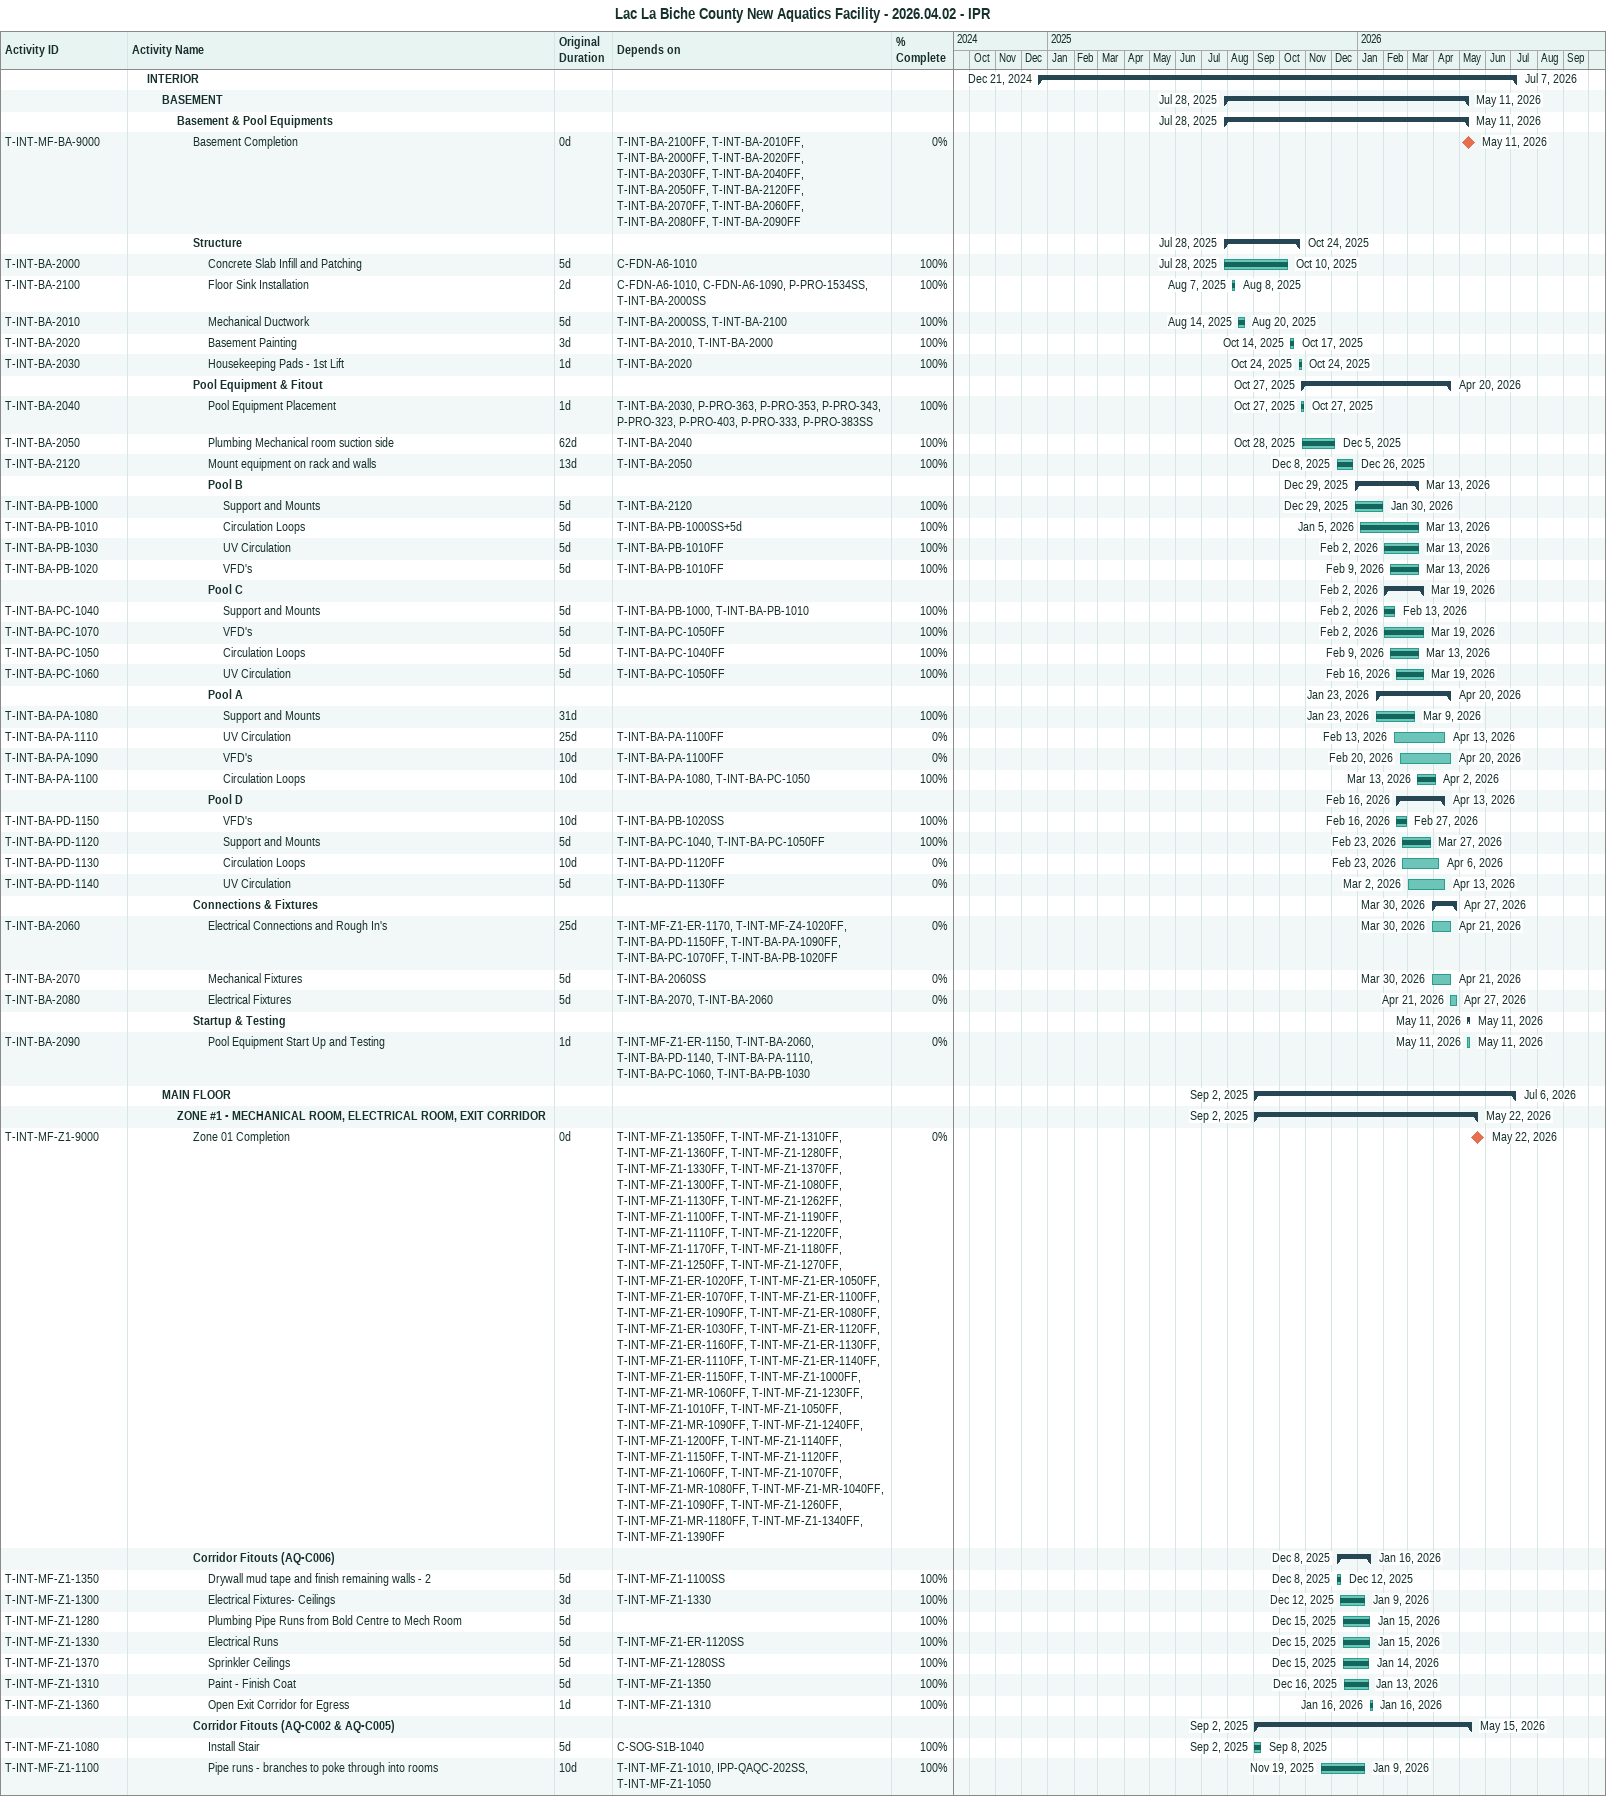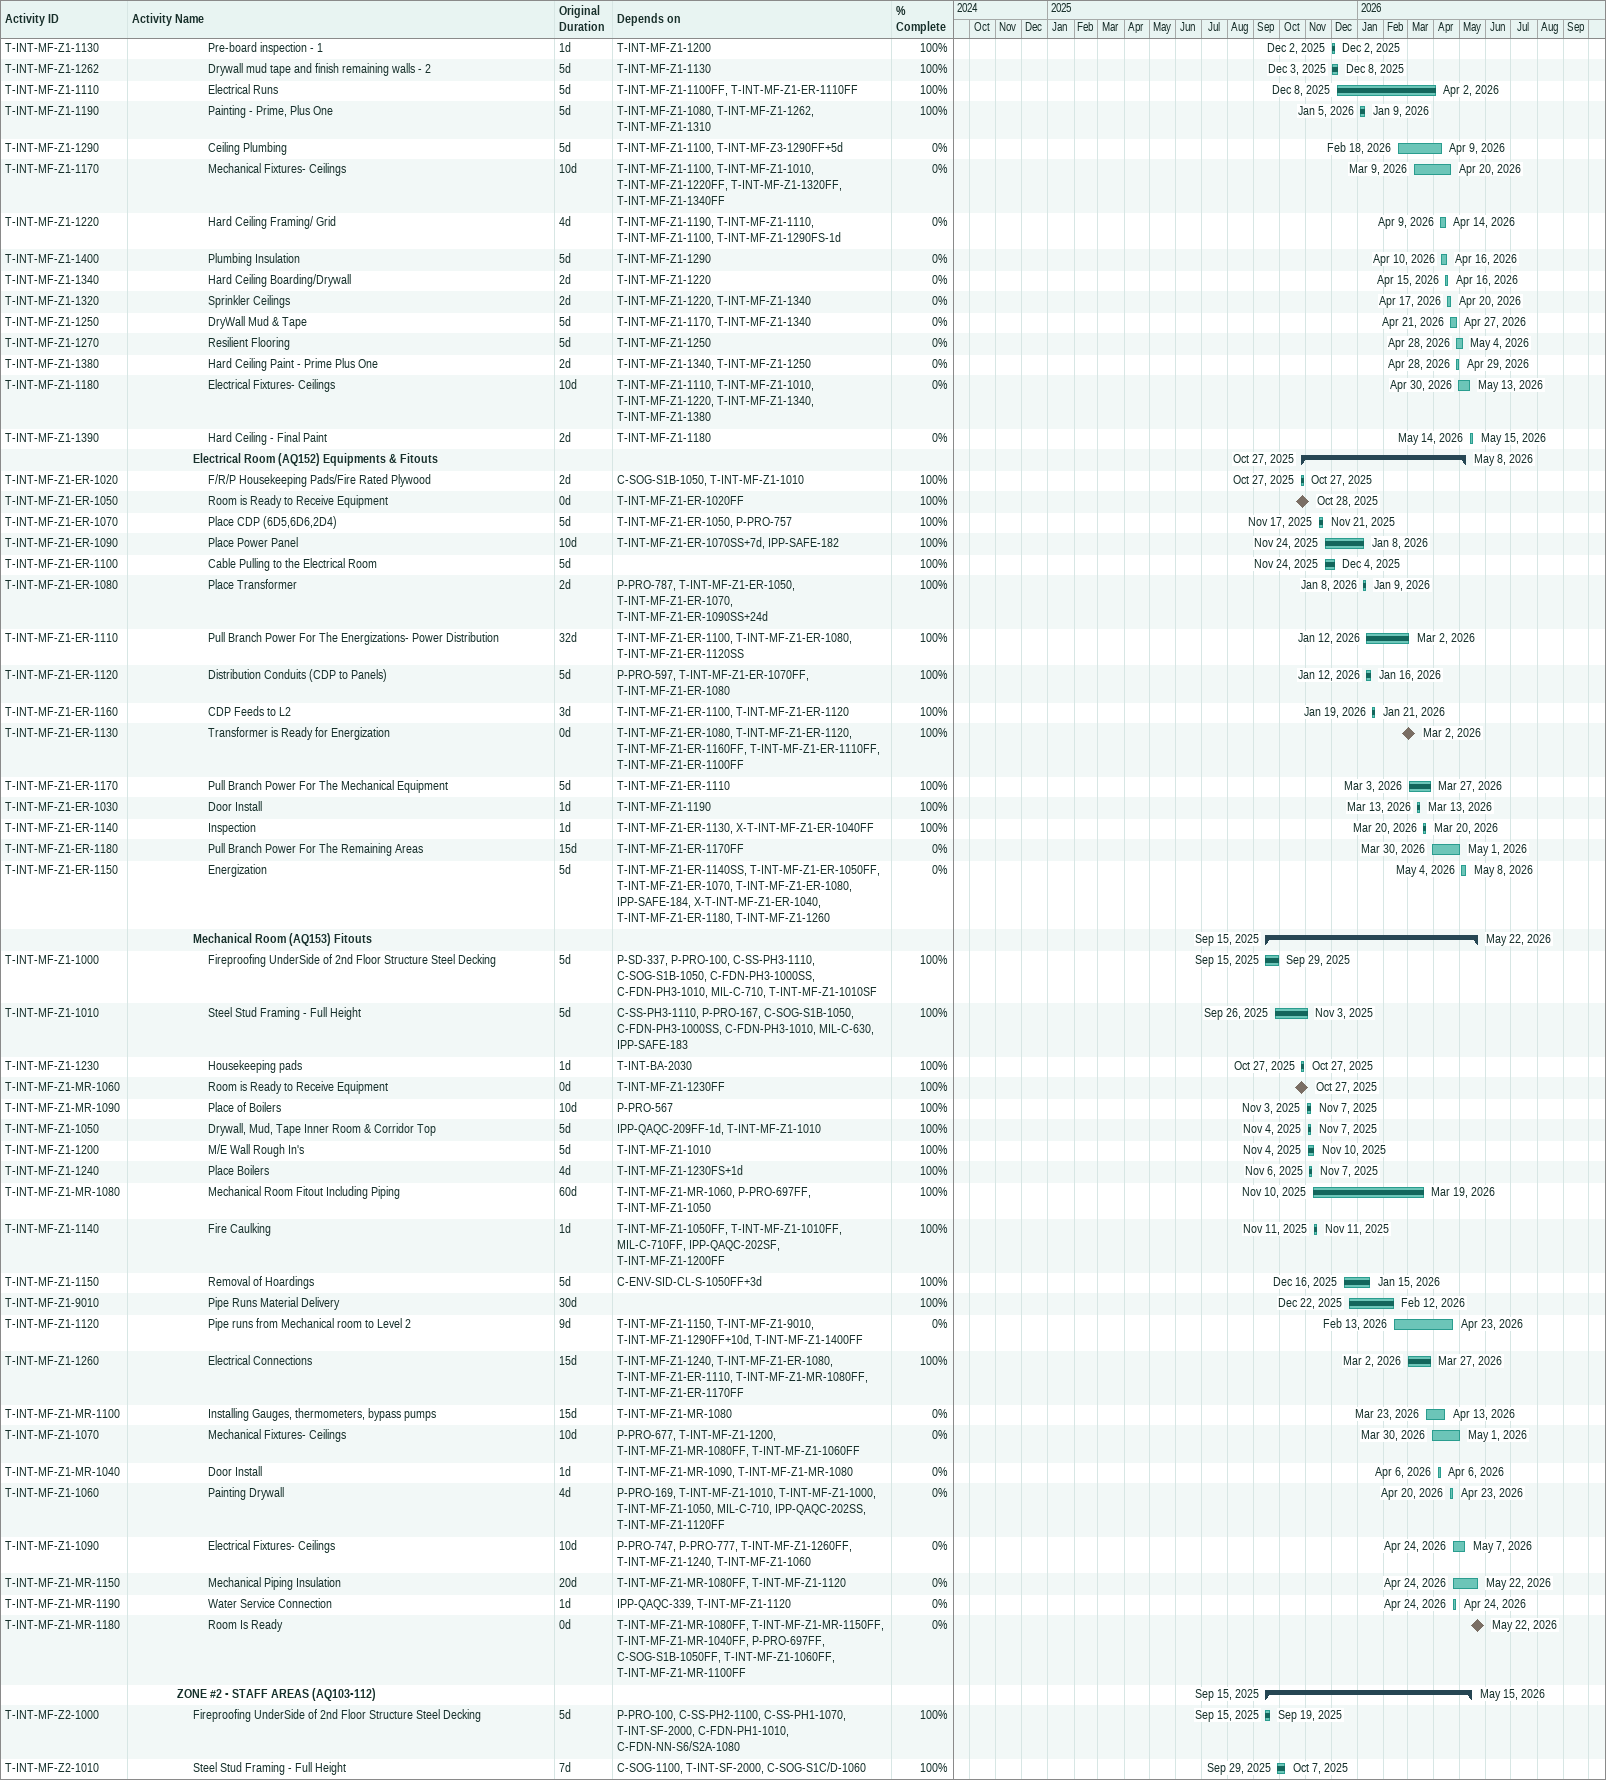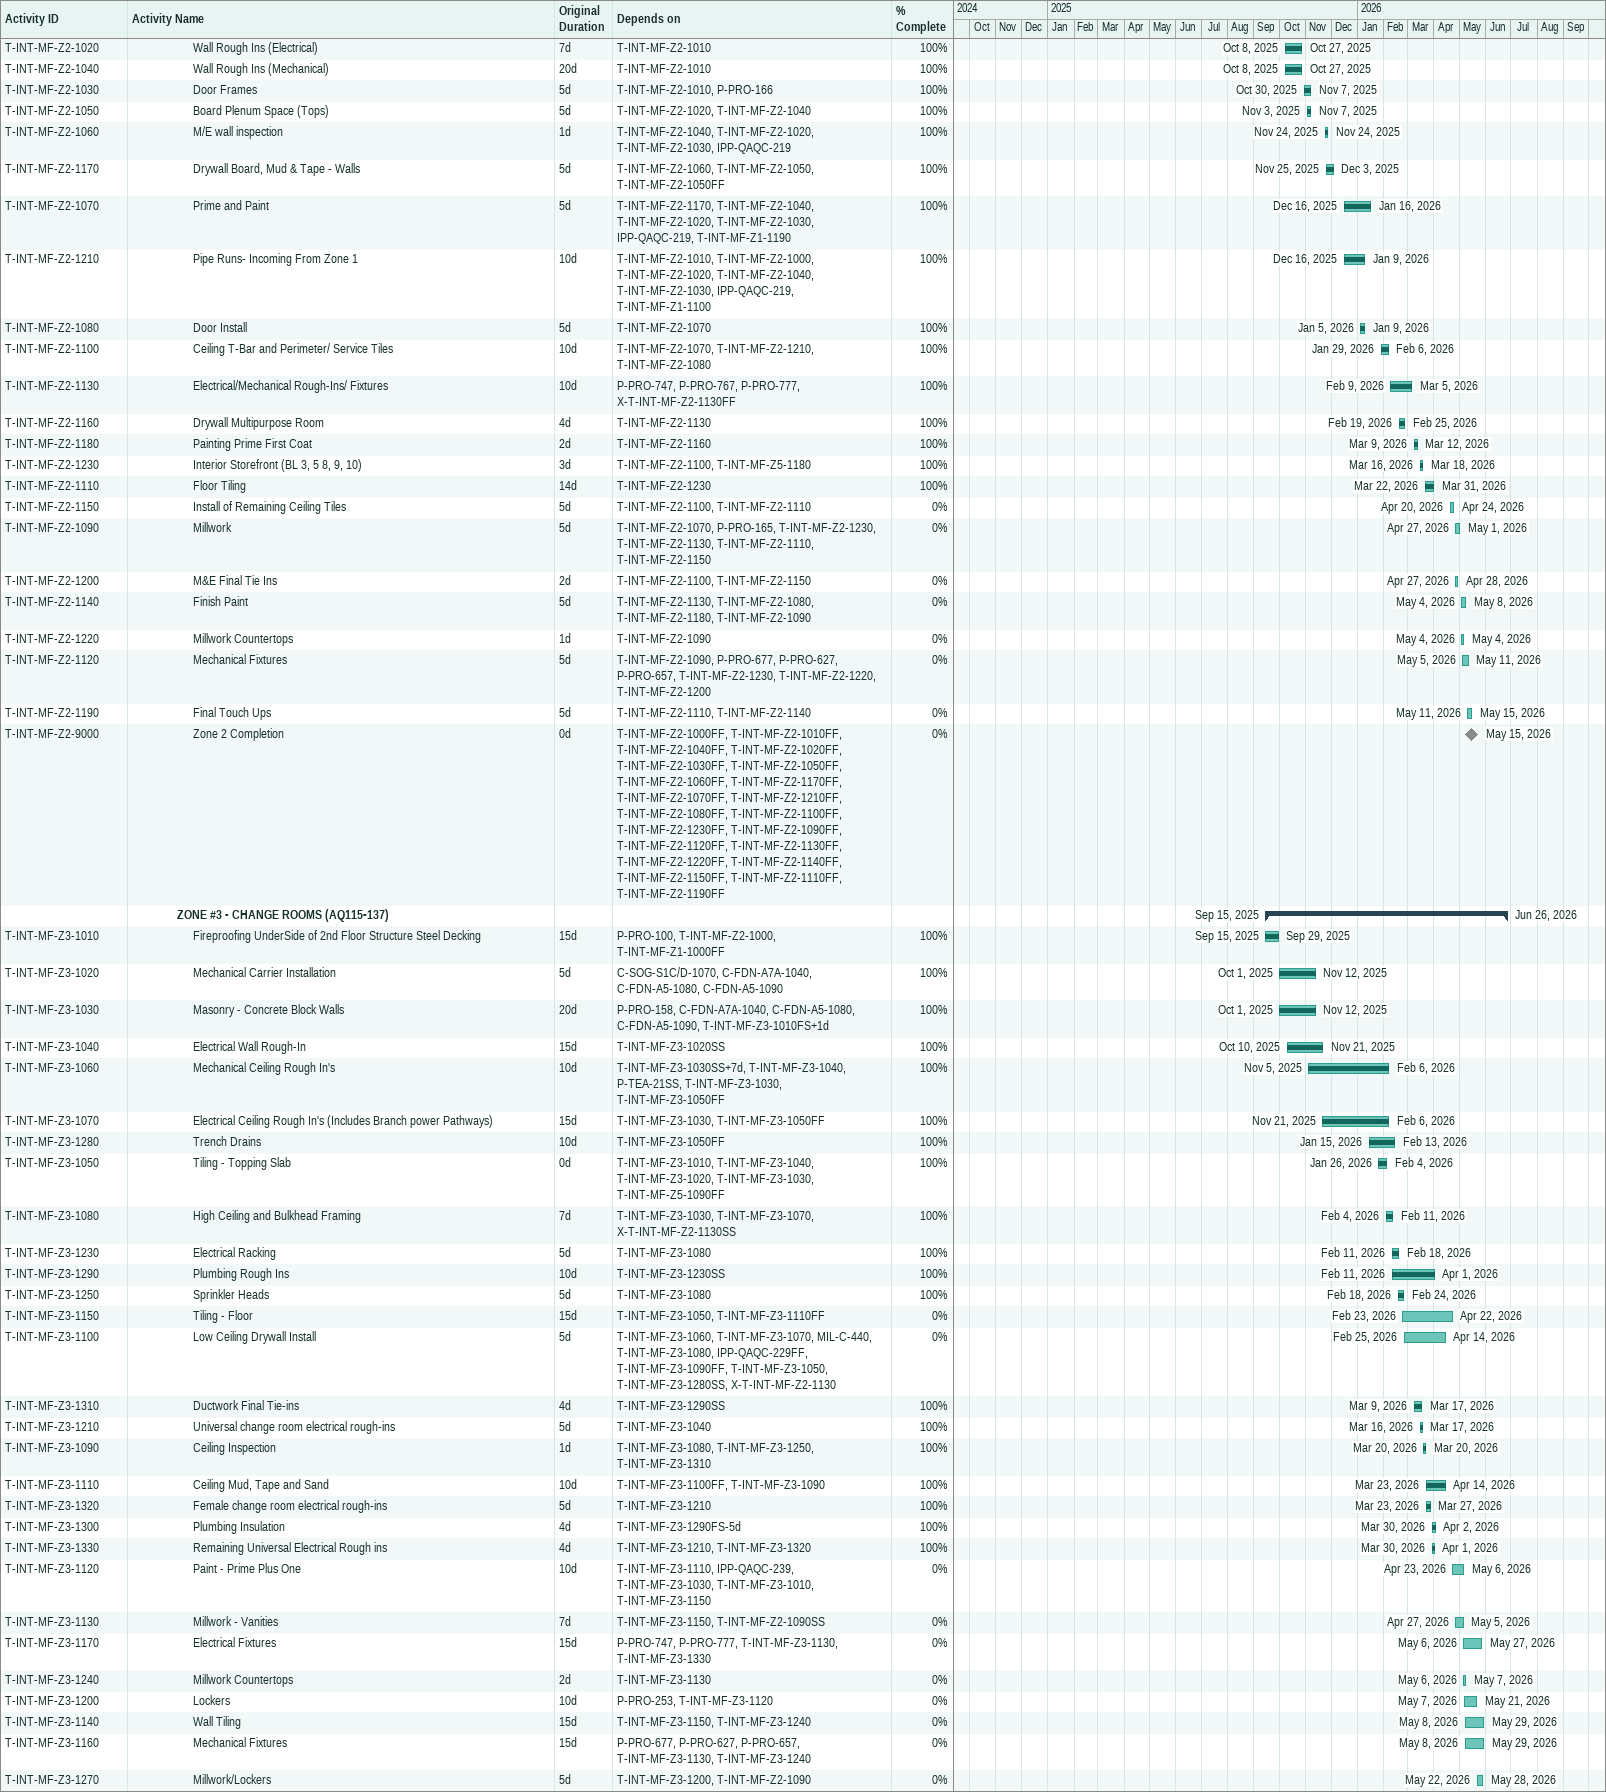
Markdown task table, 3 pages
Lac La Biche County New Aquatics Facility - 2026.04.02 - IPR

| ID | Level | Task | Original duration | Start | Finish | Predecessors | % complete |
|---|---|---|---|---|---|---|---|
|  | 2 | **INTERIOR** |  | 2024-12-21 | 2026-07-07 |  |  |
|  | 3 | **BASEMENT** |  | 2025-07-28 | 2026-05-11 |  |  |
|  | 4 | **Basement & Pool Equipments** |  | 2025-07-28 | 2026-05-11 |  |  |
| T-INT-MF-BA-9000 | 5 | Basement Completion | 0d | 2026-05-11 | 2026-05-11 | T-INT-BA-2100FF, T-INT-BA-2010FF, T-INT-BA-2000FF, T-INT-BA-2020FF, T-INT-BA-2030FF, T-INT-BA-2040FF, T-INT-BA-2050FF, T-INT-BA-2120FF, T-INT-BA-2070FF, T-INT-BA-2060FF, T-INT-BA-2080FF, T-INT-BA-2090FF | 0 |
|  | 5 | **Structure** |  | 2025-07-28 | 2025-10-24 |  |  |
| T-INT-BA-2000 | 6 | Concrete Slab Infill and Patching | 5d | 2025-07-28 | 2025-10-10 | C-FDN-A6-1010 | 100 |
| T-INT-BA-2100 | 6 | Floor Sink Installation | 2d | 2025-08-07 | 2025-08-08 | C-FDN-A6-1010, C-FDN-A6-1090, P-PRO-1534SS, T-INT-BA-2000SS | 100 |
| T-INT-BA-2010 | 6 | Mechanical Ductwork | 5d | 2025-08-14 | 2025-08-20 | T-INT-BA-2000SS, T-INT-BA-2100 | 100 |
| T-INT-BA-2020 | 6 | Basement Painting | 3d | 2025-10-14 | 2025-10-17 | T-INT-BA-2010, T-INT-BA-2000 | 100 |
| T-INT-BA-2030 | 6 | Housekeeping Pads - 1st Lift | 1d | 2025-10-24 | 2025-10-24 | T-INT-BA-2020 | 100 |
|  | 5 | **Pool Equipment & Fitout** |  | 2025-10-27 | 2026-04-20 |  |  |
| T-INT-BA-2040 | 6 | Pool Equipment Placement | 1d | 2025-10-27 | 2025-10-27 | T-INT-BA-2030, P-PRO-363, P-PRO-353, P-PRO-343, P-PRO-323, P-PRO-403, P-PRO-333, P-PRO-383SS | 100 |
| T-INT-BA-2050 | 6 | Plumbing Mechanical room suction side | 62d | 2025-10-28 | 2025-12-05 | T-INT-BA-2040 | 100 |
| T-INT-BA-2120 | 6 | Mount equipment on rack and walls | 13d | 2025-12-08 | 2025-12-26 | T-INT-BA-2050 | 100 |
|  | 6 | **Pool B** |  | 2025-12-29 | 2026-03-13 |  |  |
| T-INT-BA-PB-1000 | 7 | Support and Mounts | 5d | 2025-12-29 | 2026-01-30 | T-INT-BA-2120 | 100 |
| T-INT-BA-PB-1010 | 7 | Circulation Loops | 5d | 2026-01-05 | 2026-03-13 | T-INT-BA-PB-1000SS+5d | 100 |
| T-INT-BA-PB-1030 | 7 | UV Circulation | 5d | 2026-02-02 | 2026-03-13 | T-INT-BA-PB-1010FF | 100 |
| T-INT-BA-PB-1020 | 7 | VFD's | 5d | 2026-02-09 | 2026-03-13 | T-INT-BA-PB-1010FF | 100 |
|  | 6 | **Pool C** |  | 2026-02-02 | 2026-03-19 |  |  |
| T-INT-BA-PC-1040 | 7 | Support and Mounts | 5d | 2026-02-02 | 2026-02-13 | T-INT-BA-PB-1000, T-INT-BA-PB-1010 | 100 |
| T-INT-BA-PC-1070 | 7 | VFD's | 5d | 2026-02-02 | 2026-03-19 | T-INT-BA-PC-1050FF | 100 |
| T-INT-BA-PC-1050 | 7 | Circulation Loops | 5d | 2026-02-09 | 2026-03-13 | T-INT-BA-PC-1040FF | 100 |
| T-INT-BA-PC-1060 | 7 | UV Circulation | 5d | 2026-02-16 | 2026-03-19 | T-INT-BA-PC-1050FF | 100 |
|  | 6 | **Pool A** |  | 2026-01-23 | 2026-04-20 |  |  |
| T-INT-BA-PA-1080 | 7 | Support and Mounts | 31d | 2026-01-23 | 2026-03-09 |  | 100 |
| T-INT-BA-PA-1110 | 7 | UV Circulation | 25d | 2026-02-13 | 2026-04-13 | T-INT-BA-PA-1100FF | 0 |
| T-INT-BA-PA-1090 | 7 | VFD's | 10d | 2026-02-20 | 2026-04-20 | T-INT-BA-PA-1100FF | 0 |
| T-INT-BA-PA-1100 | 7 | Circulation Loops | 10d | 2026-03-13 | 2026-04-02 | T-INT-BA-PA-1080, T-INT-BA-PC-1050 | 100 |
|  | 6 | **Pool D** |  | 2026-02-16 | 2026-04-13 |  |  |
| T-INT-BA-PD-1150 | 7 | VFD's | 10d | 2026-02-16 | 2026-02-27 | T-INT-BA-PB-1020SS | 100 |
| T-INT-BA-PD-1120 | 7 | Support and Mounts | 5d | 2026-02-23 | 2026-03-27 | T-INT-BA-PC-1040, T-INT-BA-PC-1050FF | 100 |
| T-INT-BA-PD-1130 | 7 | Circulation Loops | 10d | 2026-02-23 | 2026-04-06 | T-INT-BA-PD-1120FF | 0 |
| T-INT-BA-PD-1140 | 7 | UV Circulation | 5d | 2026-03-02 | 2026-04-13 | T-INT-BA-PD-1130FF | 0 |
|  | 5 | **Connections & Fixtures** |  | 2026-03-30 | 2026-04-27 |  |  |
| T-INT-BA-2060 | 6 | Electrical Connections and Rough In's | 25d | 2026-03-30 | 2026-04-21 | T-INT-MF-Z1-ER-1170, T-INT-MF-Z4-1020FF, T-INT-BA-PD-1150FF, T-INT-BA-PA-1090FF, T-INT-BA-PC-1070FF, T-INT-BA-PB-1020FF | 0 |
| T-INT-BA-2070 | 6 | Mechanical Fixtures | 5d | 2026-03-30 | 2026-04-21 | T-INT-BA-2060SS | 0 |
| T-INT-BA-2080 | 6 | Electrical Fixtures | 5d | 2026-04-21 | 2026-04-27 | T-INT-BA-2070, T-INT-BA-2060 | 0 |
|  | 5 | **Startup & Testing** |  | 2026-05-11 | 2026-05-11 |  |  |
| T-INT-BA-2090 | 6 | Pool Equipment Start Up and Testing | 1d | 2026-05-11 | 2026-05-11 | T-INT-MF-Z1-ER-1150, T-INT-BA-2060, T-INT-BA-PD-1140, T-INT-BA-PA-1110, T-INT-BA-PC-1060, T-INT-BA-PB-1030 | 0 |
|  | 3 | **MAIN FLOOR** |  | 2025-09-02 | 2026-07-06 |  |  |
|  | 4 | **ZONE #1 - MECHANICAL ROOM, ELECTRICAL ROOM, EXIT CORRIDOR** |  | 2025-09-02 | 2026-05-22 |  |  |
| T-INT-MF-Z1-9000 | 5 | Zone 01 Completion | 0d | 2026-05-22 | 2026-05-22 | T-INT-MF-Z1-1350FF, T-INT-MF-Z1-1310FF, T-INT-MF-Z1-1360FF, T-INT-MF-Z1-1280FF, T-INT-MF-Z1-1330FF, T-INT-MF-Z1-1370FF, T-INT-MF-Z1-1300FF, T-INT-MF-Z1-1080FF, T-INT-MF-Z1-1130FF, T-INT-MF-Z1-1262FF, T-INT-MF-Z1-1100FF, T-INT-MF-Z1-1190FF, T-INT-MF-Z1-1110FF, T-INT-MF-Z1-1220FF, T-INT-MF-Z1-1170FF, T-INT-MF-Z1-1180FF, T-INT-MF-Z1-1250FF, T-INT-MF-Z1-1270FF, T-INT-MF-Z1-ER-1020FF, T-INT-MF-Z1-ER-1050FF, T-INT-MF-Z1-ER-1070FF, T-INT-MF-Z1-ER-1100FF, T-INT-MF-Z1-ER-1090FF, T-INT-MF-Z1-ER-1080FF, T-INT-MF-Z1-ER-1030FF, T-INT-MF-Z1-ER-1120FF, T-INT-MF-Z1-ER-1160FF, T-INT-MF-Z1-ER-1130FF, T-INT-MF-Z1-ER-1110FF, T-INT-MF-Z1-ER-1140FF, T-INT-MF-Z1-ER-1150FF, T-INT-MF-Z1-1000FF, T-INT-MF-Z1-MR-1060FF, T-INT-MF-Z1-1230FF, T-INT-MF-Z1-1010FF, T-INT-MF-Z1-1050FF, T-INT-MF-Z1-MR-1090FF, T-INT-MF-Z1-1240FF, T-INT-MF-Z1-1200FF, T-INT-MF-Z1-1140FF, T-INT-MF-Z1-1150FF, T-INT-MF-Z1-1120FF, T-INT-MF-Z1-1060FF, T-INT-MF-Z1-1070FF, T-INT-MF-Z1-MR-1080FF, T-INT-MF-Z1-MR-1040FF, T-INT-MF-Z1-1090FF, T-INT-MF-Z1-1260FF, T-INT-MF-Z1-MR-1180FF, T-INT-MF-Z1-1340FF, T-INT-MF-Z1-1390FF | 0 |
|  | 5 | **Corridor Fitouts (AQ-C006)** |  | 2025-12-08 | 2026-01-16 |  |  |
| T-INT-MF-Z1-1350 | 6 | Drywall mud tape and finish remaining walls - 2 | 5d | 2025-12-08 | 2025-12-12 | T-INT-MF-Z1-1100SS | 100 |
| T-INT-MF-Z1-1300 | 6 | Electrical Fixtures- Ceilings | 3d | 2025-12-12 | 2026-01-09 | T-INT-MF-Z1-1330 | 100 |
| T-INT-MF-Z1-1280 | 6 | Plumbing Pipe Runs from Bold Centre to Mech Room | 5d | 2025-12-15 | 2026-01-15 |  | 100 |
| T-INT-MF-Z1-1330 | 6 | Electrical Runs | 5d | 2025-12-15 | 2026-01-15 | T-INT-MF-Z1-ER-1120SS | 100 |
| T-INT-MF-Z1-1370 | 6 | Sprinkler Ceilings | 5d | 2025-12-15 | 2026-01-14 | T-INT-MF-Z1-1280SS | 100 |
| T-INT-MF-Z1-1310 | 6 | Paint - Finish Coat | 5d | 2025-12-16 | 2026-01-13 | T-INT-MF-Z1-1350 | 100 |
| T-INT-MF-Z1-1360 | 6 | Open Exit Corridor for Egress | 1d | 2026-01-16 | 2026-01-16 | T-INT-MF-Z1-1310 | 100 |
|  | 5 | **Corridor Fitouts (AQ-C002 & AQ-C005)** |  | 2025-09-02 | 2026-05-15 |  |  |
| T-INT-MF-Z1-1080 | 6 | Install Stair | 5d | 2025-09-02 | 2025-09-08 | C-SOG-S1B-1040 | 100 |
| T-INT-MF-Z1-1100 | 6 | Pipe runs - branches to poke through into rooms | 10d | 2025-11-19 | 2026-01-09 | T-INT-MF-Z1-1010, IPP-QAQC-202SS, T-INT-MF-Z1-1050 | 100 |
| T-INT-MF-Z1-1130 | 6 | Pre-board inspection - 1 | 1d | 2025-12-02 | 2025-12-02 | T-INT-MF-Z1-1200 | 100 |
| T-INT-MF-Z1-1262 | 6 | Drywall mud tape and finish remaining walls - 2 | 5d | 2025-12-03 | 2025-12-08 | T-INT-MF-Z1-1130 | 100 |
| T-INT-MF-Z1-1110 | 6 | Electrical Runs | 5d | 2025-12-08 | 2026-04-02 | T-INT-MF-Z1-1100FF, T-INT-MF-Z1-ER-1110FF | 100 |
| T-INT-MF-Z1-1190 | 6 | Painting - Prime, Plus One | 5d | 2026-01-05 | 2026-01-09 | T-INT-MF-Z1-1080, T-INT-MF-Z1-1262, T-INT-MF-Z1-1310 | 100 |
| T-INT-MF-Z1-1290 | 6 | Ceiling Plumbing | 5d | 2026-02-18 | 2026-04-09 | T-INT-MF-Z1-1100, T-INT-MF-Z3-1290FF+5d | 0 |
| T-INT-MF-Z1-1170 | 6 | Mechanical Fixtures- Ceilings | 10d | 2026-03-09 | 2026-04-20 | T-INT-MF-Z1-1100, T-INT-MF-Z1-1010, T-INT-MF-Z1-1220FF, T-INT-MF-Z1-1320FF, T-INT-MF-Z1-1340FF | 0 |
| T-INT-MF-Z1-1220 | 6 | Hard Ceiling Framing/ Grid | 4d | 2026-04-09 | 2026-04-14 | T-INT-MF-Z1-1190, T-INT-MF-Z1-1110, T-INT-MF-Z1-1100, T-INT-MF-Z1-1290FS-1d | 0 |
| T-INT-MF-Z1-1400 | 6 | Plumbing Insulation | 5d | 2026-04-10 | 2026-04-16 | T-INT-MF-Z1-1290 | 0 |
| T-INT-MF-Z1-1340 | 6 | Hard Ceiling Boarding/Drywall | 2d | 2026-04-15 | 2026-04-16 | T-INT-MF-Z1-1220 | 0 |
| T-INT-MF-Z1-1320 | 6 | Sprinkler Ceilings | 2d | 2026-04-17 | 2026-04-20 | T-INT-MF-Z1-1220, T-INT-MF-Z1-1340 | 0 |
| T-INT-MF-Z1-1250 | 6 | DryWall Mud & Tape | 5d | 2026-04-21 | 2026-04-27 | T-INT-MF-Z1-1170, T-INT-MF-Z1-1340 | 0 |
| T-INT-MF-Z1-1270 | 6 | Resilient Flooring | 5d | 2026-04-28 | 2026-05-04 | T-INT-MF-Z1-1250 | 0 |
| T-INT-MF-Z1-1380 | 6 | Hard Ceiling Paint - Prime Plus One | 2d | 2026-04-28 | 2026-04-29 | T-INT-MF-Z1-1340, T-INT-MF-Z1-1250 | 0 |
| T-INT-MF-Z1-1180 | 6 | Electrical Fixtures- Ceilings | 10d | 2026-04-30 | 2026-05-13 | T-INT-MF-Z1-1110, T-INT-MF-Z1-1010, T-INT-MF-Z1-1220, T-INT-MF-Z1-1340, T-INT-MF-Z1-1380 | 0 |
| T-INT-MF-Z1-1390 | 6 | Hard Ceiling - Final Paint | 2d | 2026-05-14 | 2026-05-15 | T-INT-MF-Z1-1180 | 0 |
|  | 5 | **Electrical Room (AQ152) Equipments & Fitouts** |  | 2025-10-27 | 2026-05-08 |  |  |
| T-INT-MF-Z1-ER-1020 | 6 | F/R/P Housekeeping Pads/Fire Rated Plywood | 2d | 2025-10-27 | 2025-10-27 | C-SOG-S1B-1050, T-INT-MF-Z1-1010 | 100 |
| T-INT-MF-Z1-ER-1050 | 6 | Room is Ready to Receive Equipment | 0d | 2025-10-28 | 2025-10-28 | T-INT-MF-Z1-ER-1020FF | 100 |
| T-INT-MF-Z1-ER-1070 | 6 | Place CDP (6D5,6D6,2D4) | 5d | 2025-11-17 | 2025-11-21 | T-INT-MF-Z1-ER-1050, P-PRO-757 | 100 |
| T-INT-MF-Z1-ER-1090 | 6 | Place Power Panel | 10d | 2025-11-24 | 2026-01-08 | T-INT-MF-Z1-ER-1070SS+7d, IPP-SAFE-182 | 100 |
| T-INT-MF-Z1-ER-1100 | 6 | Cable Pulling to the Electrical Room | 5d | 2025-11-24 | 2025-12-04 |  | 100 |
| T-INT-MF-Z1-ER-1080 | 6 | Place Transformer | 2d | 2026-01-08 | 2026-01-09 | P-PRO-787, T-INT-MF-Z1-ER-1050, T-INT-MF-Z1-ER-1070, T-INT-MF-Z1-ER-1090SS+24d | 100 |
| T-INT-MF-Z1-ER-1110 | 6 | Pull Branch Power For The Energizations- Power Distribution | 32d | 2026-01-12 | 2026-03-02 | T-INT-MF-Z1-ER-1100, T-INT-MF-Z1-ER-1080, T-INT-MF-Z1-ER-1120SS | 100 |
| T-INT-MF-Z1-ER-1120 | 6 | Distribution Conduits (CDP to Panels) | 5d | 2026-01-12 | 2026-01-16 | P-PRO-597, T-INT-MF-Z1-ER-1070FF, T-INT-MF-Z1-ER-1080 | 100 |
| T-INT-MF-Z1-ER-1160 | 6 | CDP Feeds to L2 | 3d | 2026-01-19 | 2026-01-21 | T-INT-MF-Z1-ER-1100, T-INT-MF-Z1-ER-1120 | 100 |
| T-INT-MF-Z1-ER-1130 | 6 | Transformer is Ready for Energization | 0d | 2026-03-02 | 2026-03-02 | T-INT-MF-Z1-ER-1080, T-INT-MF-Z1-ER-1120, T-INT-MF-Z1-ER-1160FF, T-INT-MF-Z1-ER-1110FF, T-INT-MF-Z1-ER-1100FF | 100 |
| T-INT-MF-Z1-ER-1170 | 6 | Pull Branch Power For The Mechanical Equipment | 5d | 2026-03-03 | 2026-03-27 | T-INT-MF-Z1-ER-1110 | 100 |
| T-INT-MF-Z1-ER-1030 | 6 | Door Install | 1d | 2026-03-13 | 2026-03-13 | T-INT-MF-Z1-1190 | 100 |
| T-INT-MF-Z1-ER-1140 | 6 | Inspection | 1d | 2026-03-20 | 2026-03-20 | T-INT-MF-Z1-ER-1130, X-T-INT-MF-Z1-ER-1040FF | 100 |
| T-INT-MF-Z1-ER-1180 | 6 | Pull Branch Power For The Remaining Areas | 15d | 2026-03-30 | 2026-05-01 | T-INT-MF-Z1-ER-1170FF | 0 |
| T-INT-MF-Z1-ER-1150 | 6 | Energization | 5d | 2026-05-04 | 2026-05-08 | T-INT-MF-Z1-ER-1140SS, T-INT-MF-Z1-ER-1050FF, T-INT-MF-Z1-ER-1070, T-INT-MF-Z1-ER-1080, IPP-SAFE-184, X-T-INT-MF-Z1-ER-1040, T-INT-MF-Z1-ER-1180, T-INT-MF-Z1-1260 | 0 |
|  | 5 | **Mechanical Room (AQ153) Fitouts** |  | 2025-09-15 | 2026-05-22 |  |  |
| T-INT-MF-Z1-1000 | 6 | Fireproofing UnderSide of 2nd Floor Structure Steel Decking | 5d | 2025-09-15 | 2025-09-29 | P-SD-337, P-PRO-100, C-SS-PH3-1110, C-SOG-S1B-1050, C-FDN-PH3-1000SS, C-FDN-PH3-1010, MIL-C-710, T-INT-MF-Z1-1010SF | 100 |
| T-INT-MF-Z1-1010 | 6 | Steel Stud Framing - Full Height | 5d | 2025-09-26 | 2025-11-03 | C-SS-PH3-1110, P-PRO-167, C-SOG-S1B-1050, C-FDN-PH3-1000SS, C-FDN-PH3-1010, MIL-C-630, IPP-SAFE-183 | 100 |
| T-INT-MF-Z1-1230 | 6 | Housekeeping pads | 1d | 2025-10-27 | 2025-10-27 | T-INT-BA-2030 | 100 |
| T-INT-MF-Z1-MR-1060 | 6 | Room is Ready to Receive Equipment | 0d | 2025-10-27 | 2025-10-27 | T-INT-MF-Z1-1230FF | 100 |
| T-INT-MF-Z1-MR-1090 | 6 | Place of Boilers | 10d | 2025-11-03 | 2025-11-07 | P-PRO-567 | 100 |
| T-INT-MF-Z1-1050 | 6 | Drywall, Mud, Tape Inner Room & Corridor Top | 5d | 2025-11-04 | 2025-11-07 | IPP-QAQC-209FF-1d, T-INT-MF-Z1-1010 | 100 |
| T-INT-MF-Z1-1200 | 6 | M/E Wall Rough In's | 5d | 2025-11-04 | 2025-11-10 | T-INT-MF-Z1-1010 | 100 |
| T-INT-MF-Z1-1240 | 6 | Place Boilers | 4d | 2025-11-06 | 2025-11-07 | T-INT-MF-Z1-1230FS+1d | 100 |
| T-INT-MF-Z1-MR-1080 | 6 | Mechanical Room Fitout Including Piping | 60d | 2025-11-10 | 2026-03-19 | T-INT-MF-Z1-MR-1060, P-PRO-697FF, T-INT-MF-Z1-1050 | 100 |
| T-INT-MF-Z1-1140 | 6 | Fire Caulking | 1d | 2025-11-11 | 2025-11-11 | T-INT-MF-Z1-1050FF, T-INT-MF-Z1-1010FF, MIL-C-710FF, IPP-QAQC-202SF, T-INT-MF-Z1-1200FF | 100 |
| T-INT-MF-Z1-1150 | 6 | Removal of Hoardings | 5d | 2025-12-16 | 2026-01-15 | C-ENV-SID-CL-S-1050FF+3d | 100 |
| T-INT-MF-Z1-9010 | 6 | Pipe Runs Material Delivery | 30d | 2025-12-22 | 2026-02-12 |  | 100 |
| T-INT-MF-Z1-1120 | 6 | Pipe runs from Mechanical room to Level 2 | 9d | 2026-02-13 | 2026-04-23 | T-INT-MF-Z1-1150, T-INT-MF-Z1-9010, T-INT-MF-Z1-1290FF+10d, T-INT-MF-Z1-1400FF | 0 |
| T-INT-MF-Z1-1260 | 6 | Electrical Connections | 15d | 2026-03-02 | 2026-03-27 | T-INT-MF-Z1-1240, T-INT-MF-Z1-ER-1080, T-INT-MF-Z1-ER-1110, T-INT-MF-Z1-MR-1080FF, T-INT-MF-Z1-ER-1170FF | 100 |
| T-INT-MF-Z1-MR-1100 | 6 | Installing Gauges, thermometers, bypass pumps | 15d | 2026-03-23 | 2026-04-13 | T-INT-MF-Z1-MR-1080 | 0 |
| T-INT-MF-Z1-1070 | 6 | Mechanical Fixtures- Ceilings | 10d | 2026-03-30 | 2026-05-01 | P-PRO-677, T-INT-MF-Z1-1200, T-INT-MF-Z1-MR-1080FF, T-INT-MF-Z1-1060FF | 0 |
| T-INT-MF-Z1-MR-1040 | 6 | Door Install | 1d | 2026-04-06 | 2026-04-06 | T-INT-MF-Z1-MR-1090, T-INT-MF-Z1-MR-1080 | 0 |
| T-INT-MF-Z1-1060 | 6 | Painting Drywall | 4d | 2026-04-20 | 2026-04-23 | P-PRO-169, T-INT-MF-Z1-1010, T-INT-MF-Z1-1000, T-INT-MF-Z1-1050, MIL-C-710, IPP-QAQC-202SS, T-INT-MF-Z1-1120FF | 0 |
| T-INT-MF-Z1-1090 | 6 | Electrical Fixtures- Ceilings | 10d | 2026-04-24 | 2026-05-07 | P-PRO-747, P-PRO-777, T-INT-MF-Z1-1260FF, T-INT-MF-Z1-1240, T-INT-MF-Z1-1060 | 0 |
| T-INT-MF-Z1-MR-1150 | 6 | Mechanical Piping Insulation | 20d | 2026-04-24 | 2026-05-22 | T-INT-MF-Z1-MR-1080FF, T-INT-MF-Z1-1120 | 0 |
| T-INT-MF-Z1-MR-1190 | 6 | Water Service Connection | 1d | 2026-04-24 | 2026-04-24 | IPP-QAQC-339, T-INT-MF-Z1-1120 | 0 |
| T-INT-MF-Z1-MR-1180 | 6 | Room Is Ready | 0d | 2026-05-22 | 2026-05-22 | T-INT-MF-Z1-MR-1080FF, T-INT-MF-Z1-MR-1150FF, T-INT-MF-Z1-MR-1040FF, P-PRO-697FF, C-SOG-S1B-1050FF, T-INT-MF-Z1-1060FF, T-INT-MF-Z1-MR-1100FF | 0 |
|  | 4 | **ZONE #2 - STAFF AREAS (AQ103-112)** |  | 2025-09-15 | 2026-05-15 |  |  |
| T-INT-MF-Z2-1000 | 5 | Fireproofing UnderSide of 2nd Floor Structure Steel Decking | 5d | 2025-09-15 | 2025-09-19 | P-PRO-100, C-SS-PH2-1100, C-SS-PH1-1070, T-INT-SF-2000, C-FDN-PH1-1010, C-FDN-NN-S6/S2A-1080 | 100 |
| T-INT-MF-Z2-1010 | 5 | Steel Stud Framing - Full Height | 7d | 2025-09-29 | 2025-10-07 | C-SOG-1100, T-INT-SF-2000, C-SOG-S1C/D-1060 | 100 |
| T-INT-MF-Z2-1020 | 5 | Wall Rough Ins (Electrical) | 7d | 2025-10-08 | 2025-10-27 | T-INT-MF-Z2-1010 | 100 |
| T-INT-MF-Z2-1040 | 5 | Wall Rough Ins (Mechanical) | 20d | 2025-10-08 | 2025-10-27 | T-INT-MF-Z2-1010 | 100 |
| T-INT-MF-Z2-1030 | 5 | Door Frames | 5d | 2025-10-30 | 2025-11-07 | T-INT-MF-Z2-1010, P-PRO-166 | 100 |
| T-INT-MF-Z2-1050 | 5 | Board Plenum Space (Tops) | 5d | 2025-11-03 | 2025-11-07 | T-INT-MF-Z2-1020, T-INT-MF-Z2-1040 | 100 |
| T-INT-MF-Z2-1060 | 5 | M/E wall inspection | 1d | 2025-11-24 | 2025-11-24 | T-INT-MF-Z2-1040, T-INT-MF-Z2-1020, T-INT-MF-Z2-1030, IPP-QAQC-219 | 100 |
| T-INT-MF-Z2-1170 | 5 | Drywall Board, Mud & Tape - Walls | 5d | 2025-11-25 | 2025-12-03 | T-INT-MF-Z2-1060, T-INT-MF-Z2-1050, T-INT-MF-Z2-1050FF | 100 |
| T-INT-MF-Z2-1070 | 5 | Prime and Paint | 5d | 2025-12-16 | 2026-01-16 | T-INT-MF-Z2-1170, T-INT-MF-Z2-1040, T-INT-MF-Z2-1020, T-INT-MF-Z2-1030, IPP-QAQC-219, T-INT-MF-Z1-1190 | 100 |
| T-INT-MF-Z2-1210 | 5 | Pipe Runs- Incoming From Zone 1 | 10d | 2025-12-16 | 2026-01-09 | T-INT-MF-Z2-1010, T-INT-MF-Z2-1000, T-INT-MF-Z2-1020, T-INT-MF-Z2-1040, T-INT-MF-Z2-1030, IPP-QAQC-219, T-INT-MF-Z1-1100 | 100 |
| T-INT-MF-Z2-1080 | 5 | Door Install | 5d | 2026-01-05 | 2026-01-09 | T-INT-MF-Z2-1070 | 100 |
| T-INT-MF-Z2-1100 | 5 | Ceiling T-Bar and Perimeter/ Service Tiles | 10d | 2026-01-29 | 2026-02-06 | T-INT-MF-Z2-1070, T-INT-MF-Z2-1210, T-INT-MF-Z2-1080 | 100 |
| T-INT-MF-Z2-1130 | 5 | Electrical/Mechanical Rough-Ins/ Fixtures | 10d | 2026-02-09 | 2026-03-05 | P-PRO-747, P-PRO-767, P-PRO-777, X-T-INT-MF-Z2-1130FF | 100 |
| T-INT-MF-Z2-1160 | 5 | Drywall Multipurpose Room | 4d | 2026-02-19 | 2026-02-25 | T-INT-MF-Z2-1130 | 100 |
| T-INT-MF-Z2-1180 | 5 | Painting Prime First Coat | 2d | 2026-03-09 | 2026-03-12 | T-INT-MF-Z2-1160 | 100 |
| T-INT-MF-Z2-1230 | 5 | Interior Storefront (BL 3, 5 8, 9, 10) | 3d | 2026-03-16 | 2026-03-18 | T-INT-MF-Z2-1100, T-INT-MF-Z5-1180 | 100 |
| T-INT-MF-Z2-1110 | 5 | Floor Tiling | 14d | 2026-03-22 | 2026-03-31 | T-INT-MF-Z2-1230 | 100 |
| T-INT-MF-Z2-1150 | 5 | Install of Remaining Ceiling Tiles | 5d | 2026-04-20 | 2026-04-24 | T-INT-MF-Z2-1100, T-INT-MF-Z2-1110 | 0 |
| T-INT-MF-Z2-1090 | 5 | Millwork | 5d | 2026-04-27 | 2026-05-01 | T-INT-MF-Z2-1070, P-PRO-165, T-INT-MF-Z2-1230, T-INT-MF-Z2-1130, T-INT-MF-Z2-1110, T-INT-MF-Z2-1150 | 0 |
| T-INT-MF-Z2-1200 | 5 | M&E Final Tie Ins | 2d | 2026-04-27 | 2026-04-28 | T-INT-MF-Z2-1100, T-INT-MF-Z2-1150 | 0 |
| T-INT-MF-Z2-1140 | 5 | Finish Paint | 5d | 2026-05-04 | 2026-05-08 | T-INT-MF-Z2-1130, T-INT-MF-Z2-1080, T-INT-MF-Z2-1180, T-INT-MF-Z2-1090 | 0 |
| T-INT-MF-Z2-1220 | 5 | Millwork Countertops | 1d | 2026-05-04 | 2026-05-04 | T-INT-MF-Z2-1090 | 0 |
| T-INT-MF-Z2-1120 | 5 | Mechanical Fixtures | 5d | 2026-05-05 | 2026-05-11 | T-INT-MF-Z2-1090, P-PRO-677, P-PRO-627, P-PRO-657, T-INT-MF-Z2-1230, T-INT-MF-Z2-1220, T-INT-MF-Z2-1200 | 0 |
| T-INT-MF-Z2-1190 | 5 | Final Touch Ups | 5d | 2026-05-11 | 2026-05-15 | T-INT-MF-Z2-1110, T-INT-MF-Z2-1140 | 0 |
| T-INT-MF-Z2-9000 | 5 | Zone 2 Completion | 0d | 2026-05-15 | 2026-05-15 | T-INT-MF-Z2-1000FF, T-INT-MF-Z2-1010FF, T-INT-MF-Z2-1040FF, T-INT-MF-Z2-1020FF, T-INT-MF-Z2-1030FF, T-INT-MF-Z2-1050FF, T-INT-MF-Z2-1060FF, T-INT-MF-Z2-1170FF, T-INT-MF-Z2-1070FF, T-INT-MF-Z2-1210FF, T-INT-MF-Z2-1080FF, T-INT-MF-Z2-1100FF, T-INT-MF-Z2-1230FF, T-INT-MF-Z2-1090FF, T-INT-MF-Z2-1120FF, T-INT-MF-Z2-1130FF, T-INT-MF-Z2-1220FF, T-INT-MF-Z2-1140FF, T-INT-MF-Z2-1150FF, T-INT-MF-Z2-1110FF, T-INT-MF-Z2-1190FF | 0 |
|  | 4 | **ZONE #3 - CHANGE ROOMS (AQ115-137)** |  | 2025-09-15 | 2026-06-26 |  |  |
| T-INT-MF-Z3-1010 | 5 | Fireproofing UnderSide of 2nd Floor Structure Steel Decking | 15d | 2025-09-15 | 2025-09-29 | P-PRO-100, T-INT-MF-Z2-1000, T-INT-MF-Z1-1000FF | 100 |
| T-INT-MF-Z3-1020 | 5 | Mechanical Carrier Installation | 5d | 2025-10-01 | 2025-11-12 | C-SOG-S1C/D-1070, C-FDN-A7A-1040, C-FDN-A5-1080, C-FDN-A5-1090 | 100 |
| T-INT-MF-Z3-1030 | 5 | Masonry - Concrete Block Walls | 20d | 2025-10-01 | 2025-11-12 | P-PRO-158, C-FDN-A7A-1040, C-FDN-A5-1080, C-FDN-A5-1090, T-INT-MF-Z3-1010FS+1d | 100 |
| T-INT-MF-Z3-1040 | 5 | Electrical Wall Rough-In | 15d | 2025-10-10 | 2025-11-21 | T-INT-MF-Z3-1020SS | 100 |
| T-INT-MF-Z3-1060 | 5 | Mechanical Ceiling Rough In's | 10d | 2025-11-05 | 2026-02-06 | T-INT-MF-Z3-1030SS+7d, T-INT-MF-Z3-1040, P-TEA-21SS, T-INT-MF-Z3-1030, T-INT-MF-Z3-1050FF | 100 |
| T-INT-MF-Z3-1070 | 5 | Electrical Ceiling Rough In's (Includes Branch power Pathways) | 15d | 2025-11-21 | 2026-02-06 | T-INT-MF-Z3-1030, T-INT-MF-Z3-1050FF | 100 |
| T-INT-MF-Z3-1280 | 5 | Trench Drains | 10d | 2026-01-15 | 2026-02-13 | T-INT-MF-Z3-1050FF | 100 |
| T-INT-MF-Z3-1050 | 5 | Tiling - Topping Slab | 0d | 2026-01-26 | 2026-02-04 | T-INT-MF-Z3-1010, T-INT-MF-Z3-1040, T-INT-MF-Z3-1020, T-INT-MF-Z3-1030, T-INT-MF-Z5-1090FF | 100 |
| T-INT-MF-Z3-1080 | 5 | High Ceiling and Bulkhead Framing | 7d | 2026-02-04 | 2026-02-11 | T-INT-MF-Z3-1030, T-INT-MF-Z3-1070, X-T-INT-MF-Z2-1130SS | 100 |
| T-INT-MF-Z3-1230 | 5 | Electrical Racking | 5d | 2026-02-11 | 2026-02-18 | T-INT-MF-Z3-1080 | 100 |
| T-INT-MF-Z3-1290 | 5 | Plumbing Rough Ins | 10d | 2026-02-11 | 2026-04-01 | T-INT-MF-Z3-1230SS | 100 |
| T-INT-MF-Z3-1250 | 5 | Sprinkler Heads | 5d | 2026-02-18 | 2026-02-24 | T-INT-MF-Z3-1080 | 100 |
| T-INT-MF-Z3-1150 | 5 | Tiling - Floor | 15d | 2026-02-23 | 2026-04-22 | T-INT-MF-Z3-1050, T-INT-MF-Z3-1110FF | 0 |
| T-INT-MF-Z3-1100 | 5 | Low Ceiling Drywall Install | 5d | 2026-02-25 | 2026-04-14 | T-INT-MF-Z3-1060, T-INT-MF-Z3-1070, MIL-C-440, T-INT-MF-Z3-1080, IPP-QAQC-229FF, T-INT-MF-Z3-1090FF, T-INT-MF-Z3-1050, T-INT-MF-Z3-1280SS, X-T-INT-MF-Z2-1130 | 0 |
| T-INT-MF-Z3-1310 | 5 | Ductwork Final Tie-ins | 4d | 2026-03-09 | 2026-03-17 | T-INT-MF-Z3-1290SS | 100 |
| T-INT-MF-Z3-1210 | 5 | Universal change room electrical rough-ins | 5d | 2026-03-16 | 2026-03-17 | T-INT-MF-Z3-1040 | 100 |
| T-INT-MF-Z3-1090 | 5 | Ceiling Inspection | 1d | 2026-03-20 | 2026-03-20 | T-INT-MF-Z3-1080, T-INT-MF-Z3-1250, T-INT-MF-Z3-1310 | 100 |
| T-INT-MF-Z3-1110 | 5 | Ceiling Mud, Tape and Sand | 10d | 2026-03-23 | 2026-04-14 | T-INT-MF-Z3-1100FF, T-INT-MF-Z3-1090 | 100 |
| T-INT-MF-Z3-1320 | 5 | Female change room electrical rough-ins | 5d | 2026-03-23 | 2026-03-27 | T-INT-MF-Z3-1210 | 100 |
| T-INT-MF-Z3-1300 | 5 | Plumbing Insulation | 4d | 2026-03-30 | 2026-04-02 | T-INT-MF-Z3-1290FS-5d | 100 |
| T-INT-MF-Z3-1330 | 5 | Remaining Universal Electrical Rough ins | 4d | 2026-03-30 | 2026-04-01 | T-INT-MF-Z3-1210, T-INT-MF-Z3-1320 | 100 |
| T-INT-MF-Z3-1120 | 5 | Paint - Prime Plus One | 10d | 2026-04-23 | 2026-05-06 | T-INT-MF-Z3-1110, IPP-QAQC-239, T-INT-MF-Z3-1030, T-INT-MF-Z3-1010, T-INT-MF-Z3-1150 | 0 |
| T-INT-MF-Z3-1130 | 5 | Millwork - Vanities | 7d | 2026-04-27 | 2026-05-05 | T-INT-MF-Z3-1150, T-INT-MF-Z2-1090SS | 0 |
| T-INT-MF-Z3-1170 | 5 | Electrical Fixtures | 15d | 2026-05-06 | 2026-05-27 | P-PRO-747, P-PRO-777, T-INT-MF-Z3-1130, T-INT-MF-Z3-1330 | 0 |
| T-INT-MF-Z3-1240 | 5 | Millwork Countertops | 2d | 2026-05-06 | 2026-05-07 | T-INT-MF-Z3-1130 | 0 |
| T-INT-MF-Z3-1200 | 5 | Lockers | 10d | 2026-05-07 | 2026-05-21 | P-PRO-253, T-INT-MF-Z3-1120 | 0 |
| T-INT-MF-Z3-1140 | 5 | Wall Tiling | 15d | 2026-05-08 | 2026-05-29 | T-INT-MF-Z3-1150, T-INT-MF-Z3-1240 | 0 |
| T-INT-MF-Z3-1160 | 5 | Mechanical Fixtures | 15d | 2026-05-08 | 2026-05-29 | P-PRO-677, P-PRO-627, P-PRO-657, T-INT-MF-Z3-1130, T-INT-MF-Z3-1240 | 0 |
| T-INT-MF-Z3-1270 | 5 | Millwork/Lockers | 5d | 2026-05-22 | 2026-05-28 | T-INT-MF-Z3-1200, T-INT-MF-Z2-1090 | 0 |
